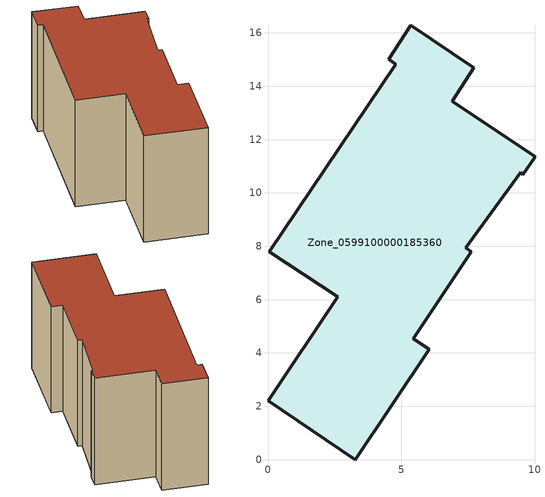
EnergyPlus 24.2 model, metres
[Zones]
Zone_0599100000185360
 floor ground (C_G): 5.45,4.53 6.05,4.13 3.28,0 0,2.2 2.61,6.1 0.05,7.8 4.79,14.83 4.52,15.01 5.36,16.28 7.72,14.69 6.9,13.44 10.01,11.36 9.55,10.67 9.48,10.77 7.41,7.94 7.63,7.79 z0
 wall outside (C_F): 0.05,7.8 2.61,6.1 0,2.2 3.28,0 6.05,4.13 5.45,4.53 7.63,7.79 7.41,7.94 9.48,10.77 9.55,10.67 10.01,11.36 6.9,13.44 7.72,14.69 5.36,16.28 4.52,15.01 4.79,14.83 0.05,7.8 z0:7.56
 roof outside (C_R): 7.41,7.94 9.48,10.77 9.55,10.67 10.01,11.36 6.9,13.44 7.72,14.69 5.36,16.28 4.52,15.01 4.79,14.83 0.05,7.8 2.61,6.1 0,2.2 3.28,0 6.05,4.13 5.45,4.53 7.63,7.79 z7.56
[BUILDING]
Pand.0599100000185360: North Axis=0; Terrain=City; Loads Convergence Tolerance Value=0.04; Temperature Convergence Tolerance Value=0.4; Solar Distribution=FullExterior; Maximum Number of Warmup Days=25; Minimum Number of Warmup Days=1
[Site:Location]
Rotterdam.The.Hague.AP_ZH_NLD Design_Conditions: Latitude=51.96; Longitude=4.45; Time Zone=1; Elevation=-4.5
[SITE:GROUNDTEMPERATURE:BUILDINGSURFACE]
18, 18, 18, 18, 18, 18, 18, 18, 18, 18, 18, 18
[MATERIAL] Thermal Absorptance=0.9; Solar Absorptance=0.7; Visible Absorptance=0.7
Name | Roughness | Thickness | Conductivity | Density | Specific Heat
G.TC.1975-1991 | MediumSmooth | 0.15 | 0.288461 | 540 | 1210
F.TC.1975-1991 | Rough | 0.3 | 0.230769 | 1920 | 840
R.TC.1975-1991 | MediumRough | 0.2 | 0.153846 | 1500 | 1000
[CONSTRUCTION]
C_G: G.TC.1975-1991
C_F: F.TC.1975-1991
C_R: R.TC.1975-1991
[ZONE]
Zone_0599100000185360: Type=1; Multiplier=1; Ceiling Height=Autocalculate; Volume=Autocalculate; Floor Area=autocalculate; Part of Total Floor Area=Yes
[ZONEINFILTRATION:DESIGNFLOWRATE]
Infil_Zone_0599100000185360: Zone or ZoneList or Space or SpaceList=Zone_0599100000185360; Schedule=AlwaysOn; Design Flow Rate Calculation Method=Flow/Area; Flow Rate per Floor Area=0.003; Constant Term Coefficient=1; Temperature Term Coefficient=0; Velocity Term Coefficient=0; Velocity Squared Term Coefficient=0
[HVACTEMPLATE:ZONE:IDEALLOADSAIRSYSTEM]
Zone_0599100000185360: Maximum Heating Supply Air Temperature=50; Minimum Cooling Supply Air Temperature=13; Maximum Heating Supply Air Humidity Ratio=0.0156; Minimum Cooling Supply Air Humidity Ratio=0.0077; Heating Limit=NoLimit; Cooling Limit=NoLimit; Dehumidification Control Type=ConstantSensibleHeatRatio; Cooling Sensible Heat Ratio=0.7; Dehumidification Setpoint=60; Humidification Control Type=None; Humidification Setpoint=30; Outdoor Air Method=None; Outdoor Air Flow Rate per Person=0.00944; Outdoor Air Flow Rate per Zone Floor Area=0; Outdoor Air Flow Rate per Zone=0; Demand Controlled Ventilation Type=None; Outdoor Air Economizer Type=NoEconomizer; Heat Recovery Type=None; Sensible Heat Recovery Effectiveness=0.7; Latent Heat Recovery Effectiveness=0.65
[ZONECONTROL:THERMOSTAT]
ThermostatControl_Zone_0599100000185360: Zone or ZoneList=Zone_0599100000185360; Control Type Schedule=DualSetpointControlType; Control 1=Thermostat_Zone_0599100000185360; Temperature Difference Between Cutout And Setpoint=0
[THERMOSTATSETPOINT:DUALSETPOINT]
Thermostat_Zone_0599100000185360: Heating Setpoint Temperature Schedule=HeatingSetpoint_Zone_0599100000185360; Cooling Setpoint Temperature Schedule=CoolingSetpoint_Zone_0599100000185360
[SCHEDULE:COMPACT]
HeatingSetpoint_Zone_0599100000185360: Through: 12/31, For: AllDays, Until: 24:00, 21
CoolingSetpoint_Zone_0599100000185360: Through: 12/31, For: AllDays, Until: 24:00, 24
DualSetpointControlType: Through: 12/31, For: AllDays, Until: 24:00, 4
AlwaysOn: Through: 12/31, For: AllDays, Until: 24:00, 1
